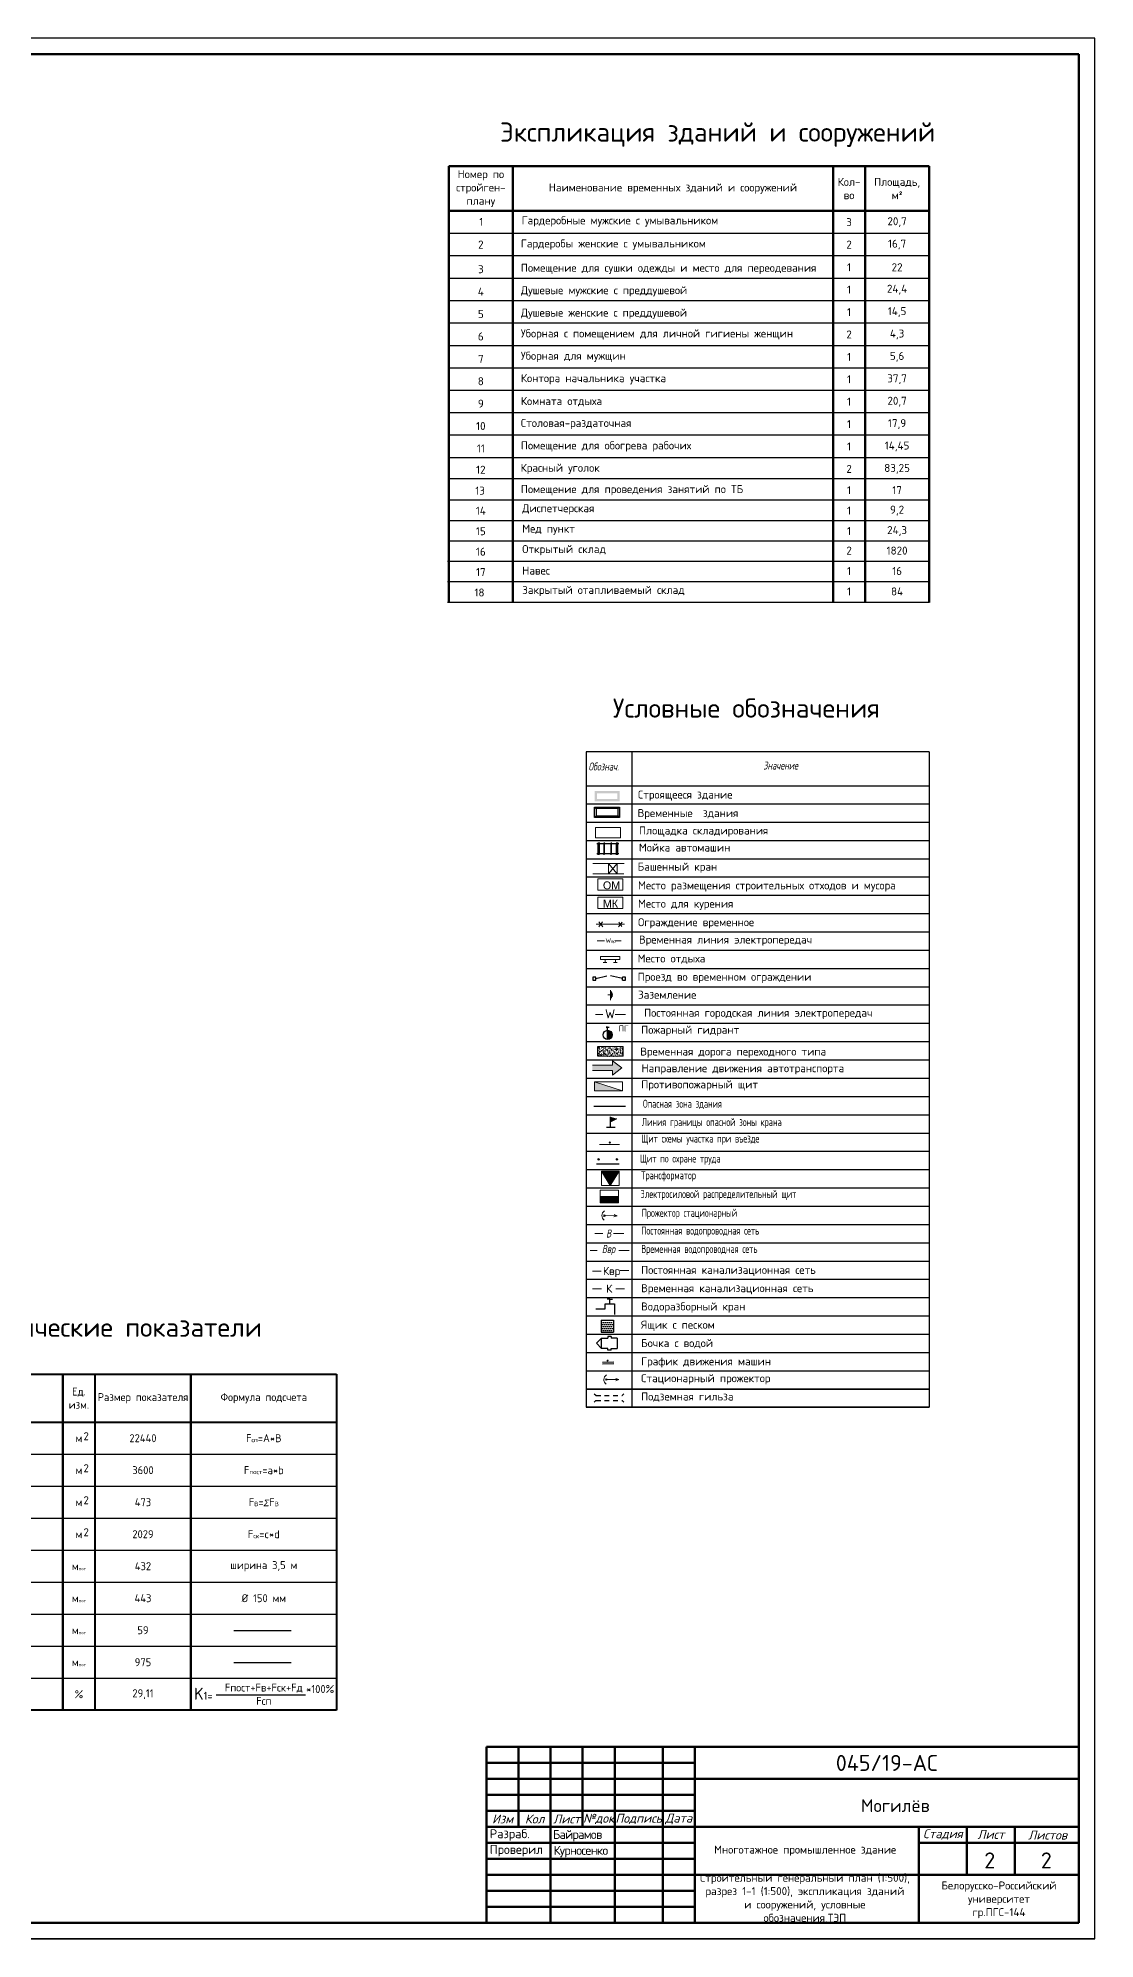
# Model space of a CAD drawing. Header units: millimetres. Extents: x -782 to 10910, y 3841 to 9763.
# Drawn here: x 2493 to 2823, y 8024 to 8618 of the extents above; entities that cross this region are included whole.
import ezdxf

# ---------------------------------------------------------------- set-up
doc = ezdxf.new("R2010")
doc.units = ezdxf.units.MM
doc.linetypes.add('ACAD_ISO04W100', pattern=[30, 24, -3, 0, -3])
doc.linetypes.add('JIS_02_0.7', pattern=[1.35, 0.75, -0.6])
for name, color, linetype, lineweight in [('0.2 сетевой', 7, 'Continuous', 20), ('желтый', 2, 'Continuous', 30), ('зел', 3, 'Continuous', 30), ('красный', 1, 'Continuous', 30), ('РАЗМЕРЫ', 181, 'Continuous', 20), ('синий', 5, 'Continuous', 30), ('текст', 6, 'Continuous', 25), ('Тонкая 0.3', 140, 'Continuous', 25), ('Фасад толст', 7, 'Continuous', 20), ('чертеж', 7, 'Continuous', 20)]:
    doc.layers.add(name, color=color, linetype=linetype, lineweight=lineweight)
for name, color, linetype in [('1', 7, 'Continuous'), ('A0-07', 30, 'Continuous'), ('Системный слой', 7, 'Continuous')]:
    doc.layers.add(name, color=color, linetype=linetype)
doc.styles.add('GOST-2.304_Type-B', font='GOST_Common.ttf')
doc.styles.add('Isocpeur', font='isocpeur.ttf')
doc.styles.add('SPDS', font='SPDS.shx', dxfattribs={"width": 0.8, "oblique": 12})
doc.styles.get("Standard").update_dxf_attribs({"font": 'isocpeur.ttf'})
doc.linetypes.add('SETKA', pattern='A,0.35,[136,ltypeshp.shx,S=0.1,R=0,X=0,Y=0],0.4,[136,ltypeshp.shx,S=0.1,R=180,X=0,Y=0],0.05', length=0.8)

msp = doc.modelspace()

# ---------------------------------------------------------------- hatches: boundary and pattern name
at = {"lineweight": 25}
h = msp.add_hatch(color=256, dxfattribs=at)
h.dxf.hatch_style = 1
h.paths.add_polyline_path([(2670.500435, 8305.497854, 0.4142135624), (2671.929007, 8306.926426, 0.4142135624), (2670.500435, 8308.354997)])
at = {"lineweight": 30}
msp.add_hatch(color=7, dxfattribs=at).paths.add_polyline_path([(2672.073048, 8298.837962), (2672.073048, 8297.414654), (2665.772515, 8297.414654), (2665.772515, 8295.769942), (2672.073048, 8295.769942), (2672.073048, 8294.346634), (2674.954196, 8296.592799)])
at = {"lineweight": 25}
h = msp.add_hatch(dxfattribs=at)
h.set_pattern_fill('AR-SAND', scale=0.017857, style=0)
h.set_pattern_definition([(37.5, (1191.7452, 469.38366), (-0.02857199, 0.87395219), [0, -0.68942856, 0, -0.77107141, 0, -0.737053557]), (7.5, (1191.7452, 469.3837), (0.80272013, 1.2800448), [0, -0.371928564, 0, -0.621392845, 0, -0.238124995]), (327.5, (1191.1873, 469.3837), (1.41248635, 0.0025664), [0, -0.22678571, 0, -0.816428555, 0, -1.065892836]), (317.5, (1191.1873, 469.3837), (1.36349364, 0.39808807), [0, -0.113392855, 0, -0.535214275, 0, -0.612321416])])
h.paths.add_polyline_path([(2675.315741, 8300.276109), (2675.315741, 8303.31776), (2667.455092, 8303.31776), (2667.455092, 8300.276109)])
at = {"lineweight": 20}
for points in [[(2667.986233, 8268.037827, 1), (2667.414804, 8268.037827, 1)], [(2673.700518, 8268.037827, 1), (2673.12909, 8268.037827, 1)], [(2670.654702, 8205.163419, 1), (2670.369009, 8205.15994, 1)]]:
    msp.add_hatch(color=7, dxfattribs=at).paths.add_polyline_path(points)
at = {"layer": 'РАЗМЕРЫ', "lineweight": 15}
msp.add_hatch(color=7, dxfattribs=at).paths.add_polyline_path([(2671.195683, 8272.912003, 1), (2671.195683, 8273.626289, 1)])
at = {"layer": 'Системный слой', "lineweight": 25}
h = msp.add_hatch(dxfattribs=at)
h.set_pattern_fill('DOTS', color=256, scale=0.4, style=0)
h.set_pattern_definition([(0, (811.1972, 8653.9854), (0.3175, 0.63499999), [0, -0.63499999])])
h.paths.add_polyline_path([(2672.295049, 8214.017281), (2672.295049, 8217.820636), (2668.491694, 8217.820636), (2668.491694, 8214.017281), (2669.249298, 8214.017281)])
at = {"layer": 'текст', "lineweight": 20}
h = msp.add_hatch(color=7, dxfattribs=at)
h.dxf.hatch_style = 1
h.paths.add_polyline_path([(2666.362293, 8292.27473), (2666.362293, 8289.455445), (2675.161079, 8289.455445)])
at = {"layer": 'Тонкая 0.3', "ltscale": 5}
msp.add_hatch(color=7, dxfattribs=at).paths.add_polyline_path([(2671.379878, 8281.33583), (2671.379878, 8279.736506), (2673.325019, 8280.745402)])
at = {"layer": 'Фасад толст', "lineweight": 15}
h = msp.add_hatch(color=256, dxfattribs=at)
h.paths.add_polyline_path([(2674.266385, 8383.133005), (2666.446283, 8383.133005), (2666.446283, 8379.877803), (2674.266385, 8379.877803)])
h.paths.add_polyline_path([(2667.160569, 8382.41872), (2673.5521, 8382.41872), (2673.5521, 8380.592088), (2667.160569, 8380.592088)], flags=16)
for points in [[(2671.334432, 8259.816315), (2674.101502, 8264.36126), (2668.567362, 8264.36126)], [(2673.902337, 8256.437607), (2668.183582, 8256.437607), (2668.183582, 8254.435389), (2673.902337, 8254.435389)]]:
    msp.add_hatch(color=1, dxfattribs=at).paths.add_polyline_path(points)

# ---------------------------------------------------------------- linework, layer by layer
for p, q in [((2822.712585, 8618.422879), (1982.712585, 8618.422879)), ((2822.712585, 8024.422879), (2822.712585, 8618.422879)), ((1982.712585, 8024.422879), (2822.712585, 8024.422879))]:
    msp.add_line(p, q)
at = {"lineweight": 70}
for p, q in [((2817.712585, 8613.422879), (2002.712585, 8613.422879)), ((2817.712585, 8029.422879), (2817.712585, 8613.422879)), ((2817.712585, 8084.422879), (2632.712585, 8084.422879)), ((2632.712585, 8084.422879), (2632.712585, 8029.422879)), ((2642.712585, 8084.422879), (2642.712585, 8059.422879)), ((2652.712584, 8084.422879), (2652.712584, 8029.422879)), ((2662.712585, 8084.422879), (2662.712585, 8059.422879)), ((2672.712584, 8084.422879), (2672.712584, 8029.422879)), ((2687.712584, 8084.422879), (2687.712584, 8029.422879)), ((2697.712585, 8084.422879), (2697.712585, 8029.422879)), ((2697.712585, 8079.422879), (2632.712585, 8079.422879)), ((2632.712585, 8079.422879), (2632.712585, 8079.422879)), ((2697.712585, 8074.422879), (2632.712585, 8074.422879)), ((2817.712584, 8074.422879), (2697.712584, 8074.422879)), ((2697.712584, 8069.422879), (2632.712584, 8069.422879)), ((2697.712584, 8064.422879), (2632.712584, 8064.422879)), ((2697.712584, 8059.422879), (2632.712584, 8059.422879)), ((2817.712585, 8059.422879), (2697.712585, 8059.422879)), ((2767.712585, 8059.422879), (2767.712585, 8029.422879)), ((2782.712585, 8059.422879), (2782.712585, 8044.422879)), ((2797.712585, 8059.422879), (2797.712585, 8044.422879)), ((2697.712584, 8054.422879), (2632.712584, 8054.422879)), ((2697.712584, 8049.422879), (2632.712584, 8049.422879)), ((2817.712585, 8054.422879), (2767.712585, 8054.422879)), ((2697.712584, 8044.422879), (2632.712584, 8044.422879)), ((2817.712584, 8044.422879), (2697.712584, 8044.422879)), ((2697.712584, 8039.422879), (2632.712584, 8039.422879)), ((2697.712584, 8034.422879), (2632.712584, 8034.422879)), ((2002.712585, 8029.422879), (2817.712585, 8029.422879))]:
    msp.add_line(p, q, dxfattribs=at)
at = {"lineweight": 25}
for p, q in [((2822.712732, 8024.423062), (2822.712732, 8618.423062)), ((2663.766461, 8379.127462), (2770.909316, 8379.127462)), ((2663.766461, 8379.127462), (2770.909316, 8379.127462)), ((2666.446283, 8378.128853), (2666.951359, 8377.623777)), ((2666.951359, 8377.623777), (2666.951359, 8375.388057)), ((2673.761309, 8377.623777), (2666.951359, 8377.623777)), ((2674.266385, 8378.128853), (2673.761309, 8377.623777)), ((2673.761309, 8375.388057), (2673.761309, 8377.623777)), ((2663.766461, 8373.413176), (2770.909316, 8373.413176)), ((2666.446283, 8374.88298), (2666.951359, 8375.388057)), ((2666.951359, 8375.388057), (2673.761309, 8375.388057)), ((2674.266385, 8374.88298), (2673.761309, 8375.388057)), ((2663.766461, 8367.69889), (2770.909316, 8367.69889)), ((2663.766461, 8361.984605), (2770.909316, 8361.984605)), ((2663.766461, 8356.270319), (2770.909316, 8356.270319)), ((2663.766461, 8350.556034), (2770.909316, 8350.556034)), ((2663.766461, 8344.841748), (2770.909316, 8344.841748)), ((2663.766461, 8339.127462), (2770.909316, 8339.127462)), ((2663.766461, 8333.413177), (2770.909316, 8333.413177)), ((2663.766461, 8327.698891), (2770.909316, 8327.698891)), ((2663.766461, 8321.984606), (2770.909316, 8321.984606)), ((2663.766461, 8316.27032), (2770.909316, 8316.27032)), ((2663.766461, 8310.556034), (2770.909316, 8310.556034)), ((2663.766461, 8304.841749), (2770.909316, 8304.841749)), ((2670.501008, 8309.307378), (2670.024817, 8309.307378)), ((2670.024817, 8309.307378), (2670.977198, 8309.307378)), ((2670.501008, 8308.354997), (2670.501008, 8309.307378)), ((2663.766461, 8299.127463), (2770.909316, 8299.127463)), ((2663.766461, 8293.413178), (2770.909316, 8293.413178)), ((2663.766461, 8287.698892), (2770.909316, 8287.698892)), ((2663.766461, 8281.984606), (2770.909316, 8281.984606)), ((2663.766461, 8276.270321), (2770.909316, 8276.270321)), ((2663.766461, 8270.556035), (2770.909316, 8270.556035)), ((2663.766461, 8264.84175), (2770.909316, 8264.84175)), ((2663.766461, 8259.127464), (2770.909316, 8259.127464)), ((2663.766461, 8253.413178), (2770.909316, 8253.413178)), ((2663.766461, 8247.698893), (2770.909316, 8247.698893)), ((2663.766461, 8241.984607), (2770.909316, 8241.984607)), ((2663.766461, 8236.270322), (2770.909316, 8236.270322)), ((2663.766461, 8230.556036), (2770.909316, 8230.556036)), ((2663.766461, 8224.84175), (2770.909316, 8224.84175)), ((2663.766461, 8219.127465), (2770.909316, 8219.127465)), ((2663.766461, 8213.413179), (2770.909316, 8213.413179)), ((2663.766461, 8207.698894), (2770.909316, 8207.698894)), ((2663.766461, 8201.984608), (2770.909316, 8201.984608)), ((2663.766461, 8196.270322), (2770.909316, 8196.270322)), ((2663.766461, 8196.270322), (2770.909316, 8196.270322)), ((2663.766461, 8190.556037), (2770.909316, 8190.556037)), ((2663.766461, 8190.556037), (2770.909316, 8190.556037)), ((2822.712732, 8024.423062), (1981.712732, 8024.423062))]:
    msp.add_line(p, q, dxfattribs=at)
at = {"lineweight": 50}
for p, q in [((2770.909316, 8578.379657), (2620.909316, 8578.379657)), ((2620.909316, 8578.379657), (2620.909316, 8442.062846)), ((2640.909316, 8578.379657), (2640.909316, 8442.062846)), ((2740.909316, 8578.379657), (2740.909316, 8442.062846)), ((2750.909316, 8578.379657), (2750.909316, 8442.062846)), ((2770.909316, 8578.379657), (2770.909316, 8442.062846)), ((2620.909316, 8564.379657), (2770.909316, 8564.379657))]:
    msp.add_line(p, q, dxfattribs=at)
at = {"lineweight": 30}
for p, q in [((2770.909316, 8557.379657), (2620.909316, 8557.379657)), ((2770.909316, 8550.379657), (2620.909316, 8550.379657)), ((2770.909316, 8543.28981), (2620.909316, 8543.28981)), ((2770.909316, 8536.28981), (2620.909316, 8536.28981)), ((2770.909316, 8529.28981), (2620.909316, 8529.28981)), ((2770.909316, 8522.28981), (2620.909316, 8522.28981)), ((2770.909316, 8515.28981), (2620.909316, 8515.28981)), ((2770.909316, 8508.28981), (2620.909316, 8508.28981)), ((2770.909316, 8501.28981), (2620.909316, 8501.28981)), ((2770.909316, 8494.28981), (2620.909316, 8494.28981)), ((2770.909316, 8487.28981), (2620.909316, 8487.28981)), ((2770.909316, 8480.640026), (2620.909316, 8480.640026)), ((2770.909316, 8480.640026), (2620.909316, 8480.640026)), ((2770.909316, 8473.990243), (2620.909316, 8473.990243)), ((2770.909316, 8467.604764), (2620.909316, 8467.604764)), ((2770.909316, 8461.219284), (2620.909316, 8461.219284)), ((2770.487869, 8454.833805), (2620.487869, 8454.833805)), ((2770.487869, 8448.448326), (2620.487869, 8448.448326)), ((2770.909316, 8448.448326), (2620.909316, 8448.448326)), ((2770.487869, 8442.062846), (2620.487869, 8442.062846)), ((2770.909316, 8442.062846), (2620.909316, 8442.062846))]:
    msp.add_line(p, q, dxfattribs=at)
at = {"color": 7, "lineweight": 30}
for p, q in [((2770.909316, 8395.345911), (2770.909316, 8190.556037)), ((2666.986233, 8266.609256), (2674.12909, 8266.609256)), ((2668.885379, 8204.675401), (2672.456542, 8204.718892)), ((2668.891277, 8204.19002), (2672.462441, 8204.233511)), ((2770.909316, 8196.270322), (2663.766461, 8196.270322)), ((2770.909316, 8190.556037), (2663.766461, 8190.556037))]:
    msp.add_line(p, q, dxfattribs=at)
at = {"color": 4, "ltscale": 5}
for p, q in [((2673.958172, 8366.608496), (2667.143652, 8366.608496)), ((2667.143652, 8363.560672), (2673.958172, 8363.560672)), ((2667.524044, 8367.020344), (2667.524044, 8363.560672)), ((2667.524044, 8363.148824), (2667.524044, 8366.608496)), ((2667.830838, 8367.020344), (2667.830838, 8363.560672)), ((2667.830838, 8363.148824), (2667.830838, 8366.608496)), ((2669.461633, 8367.020344), (2669.461633, 8363.560672)), ((2669.461633, 8363.148824), (2669.461633, 8366.608496)), ((2671.640192, 8367.020344), (2671.640192, 8363.560672)), ((2671.640192, 8363.148824), (2671.640192, 8366.608496)), ((2673.270987, 8367.020344), (2673.270987, 8363.560672)), ((2673.270987, 8363.148824), (2673.270987, 8366.608496)), ((2673.57778, 8367.020344), (2673.57778, 8363.560672)), ((2673.57778, 8363.148824), (2673.57778, 8366.608496))]:
    msp.add_line(p, q, dxfattribs=at)
at = {"ltscale": 0.5}
for p, q in [((2666.791116, 8324.024758), (2666.791116, 8324.977139)), ((2675.124449, 8324.024758), (2675.124449, 8324.977139))]:
    msp.add_line(p, q, dxfattribs=at)
at = {"color": 5, "lineweight": 25}
msp.add_line((2670.500435, 8305.498032), (2670.500435, 8308.354997), dxfattribs=at)
at = {"color": 7, "lineweight": 25}
for p, q in [((2667.455092, 8300.276109), (2667.455092, 8303.31776)), ((2675.315741, 8300.276109), (2675.315741, 8303.31776)), ((2667.885652, 8281.967599), (2672.376724, 8281.967599)), ((2400.385182, 8200.906803), (2585.868803, 8200.906803)), ((2585.868803, 8095.906803), (2585.868803, 8200.906803)), ((2400.385182, 8185.906803), (2585.868803, 8185.906803)), ((2400.385182, 8185.906803), (2585.868803, 8185.906803)), ((2400.385182, 8175.906803), (2585.868803, 8175.906803)), ((2400.385182, 8165.906803), (2585.868803, 8165.906803)), ((2400.385182, 8155.906803), (2585.868803, 8155.906803)), ((2400.385182, 8145.906803), (2585.868803, 8145.906803)), ((2400.385182, 8135.906803), (2585.868803, 8135.906803)), ((2400.385182, 8125.906803), (2585.868803, 8125.906803)), ((2553.792472, 8120.807418), (2571.669963, 8120.807418)), ((2400.385182, 8115.906803), (2585.868803, 8115.906803)), ((2553.792472, 8110.807418), (2571.669963, 8110.807418)), ((2400.385182, 8105.906803), (2585.868803, 8105.906803)), ((2548.290661, 8100.704039), (2576.137156, 8100.704039)), ((2400.385182, 8095.906803), (2585.868803, 8095.906803)), ((2400.385182, 8095.906803), (2585.868803, 8095.906803))]:
    msp.add_line(p, q, dxfattribs=at)
at = {"color": 7, "linetype": 'ACAD_ISO04W100', "lineweight": 25}
msp.add_line((2666.149794, 8284.672654), (2676.108232, 8284.672654), dxfattribs=at)
at = {"color": 7, "lineweight": 40}
for p, q in [((2400.385182, 8200.906803), (2585.868803, 8200.906803)), ((2500.385182, 8200.906803), (2500.385182, 8095.906803)), ((2500.385182, 8095.906803), (2500.385182, 8200.906803)), ((2500.385182, 8200.906803), (2510.385182, 8200.906803)), ((2510.385182, 8200.906803), (2510.385182, 8095.906803)), ((2510.385182, 8200.906803), (2510.385182, 8095.906803)), ((2540.385182, 8200.906803), (2540.385182, 8095.906803)), ((2540.385182, 8095.906803), (2540.385182, 8200.906803)), ((2585.868803, 8200.906803), (2585.868803, 8095.906803)), ((2400.385182, 8185.906803), (2585.868803, 8185.906803)), ((2585.868803, 8095.906803), (2400.385182, 8095.906803))]:
    msp.add_line(p, q, dxfattribs=at)
at = {"linetype": 'JIS_02_0.7', "lineweight": 30}
for p, q in [((2666.839901, 8194.201957), (2666.100049, 8194.874728)), ((2666.839901, 8192.701957), (2666.16713, 8191.962106)), ((2675.068835, 8194.201957), (2675.775942, 8194.909064)), ((2675.068835, 8192.701957), (2675.775942, 8191.99485))]:
    msp.add_line(p, q, dxfattribs=at)
at = {"linetype": 'JIS_02_0.7', "lineweight": 30, "ltscale": 2}
for p, q in [((2666.839901, 8194.201957), (2675.068835, 8194.201957)), ((2666.839901, 8192.701957), (2675.068835, 8192.701957))]:
    msp.add_line(p, q, dxfattribs=at)
at = {"color": 7, "lineweight": 20}
for centre, radius in [((2667.700518, 8268.037827), 0.285714), ((2673.414804, 8268.037827), 0.285714), ((2670.511856, 8205.16168), 0.142857)]:
    msp.add_circle(centre, radius, dxfattribs=at)
at = {"layer": '0.2 сетевой'}
for p, q in [((2669.704974, 8329.519844), (2669.14243, 8329.519844)), ((2670.264772, 8329.519844), (2669.702228, 8329.519844)), ((2669.704974, 8330.438562), (2669.704974, 8329.519844)), ((2672.3621, 8329.519844), (2672.924644, 8329.519844)), ((2672.921899, 8330.438562), (2672.921899, 8329.519844)), ((2672.921899, 8329.519844), (2673.484443, 8329.519844))]:
    msp.add_line(p, q, dxfattribs=at)
msp.add_lwpolyline([(2674.313436, 8331.438562), (2674.313436, 8330.438562), (2668.313436, 8330.438562), (2668.313436, 8331.438562)], close=True, dxfattribs=at)
at = {"layer": 'A0-07', "color": 7, "lineweight": 25}
for p, q in [((2666.791116, 8324.977139), (2665.838735, 8324.977139)), ((2665.838735, 8324.977139), (2665.838735, 8324.024758)), ((2665.838735, 8324.024758), (2666.791116, 8324.024758)), ((2666.791116, 8324.500948), (2670.237182, 8325.424183)), ((2675.124449, 8324.500948), (2671.394578, 8325.424183)), ((2676.07683, 8324.977139), (2675.124449, 8324.977139)), ((2675.124449, 8324.024758), (2676.07683, 8324.024758)), ((2676.07683, 8324.024758), (2676.07683, 8324.977139))]:
    msp.add_line(p, q, dxfattribs=at)
at = {"layer": 'желтый', "color": 5}
msp.add_circle((2670.500435, 8306.926426), 1.428571, dxfattribs=at)
at = {"layer": 'зел', "lineweight": 15}
for p, q in [((2665.745746, 8233.103924), (2668.488047, 8233.103924)), ((2674.425419, 8233.277768), (2677.16772, 8233.277768)), ((2665.830836, 8227.551995), (2668.573138, 8227.551995)), ((2673.027136, 8227.577806), (2675.769437, 8227.577806))]:
    msp.add_line(p, q, dxfattribs=at)
at = {"layer": 'красный', "color": 1, "lineweight": 20}
for p, q in [((2669.503446, 8250.461375), (2669.240718, 8250.700609)), ((2669.503446, 8250.461375), (2669.769292, 8250.69714)), ((2673.440861, 8250.435532), (2672.500251, 8250.776065)), ((2669.503446, 8250.461375), (2669.2376, 8250.22561)), ((2669.503446, 8250.461375), (2669.766174, 8250.222141)), ((2669.503446, 8250.461375), (2673.440861, 8250.435532)), ((2672.495696, 8250.082004), (2673.440861, 8250.435532)), ((2670.118207, 8199.255426), (2669.850853, 8199.021372)), ((2670.118207, 8199.255426), (2669.857019, 8199.496342)), ((2670.118207, 8199.255426), (2670.385561, 8199.48948)), ((2670.118207, 8199.255426), (2670.379394, 8199.01451)), ((2670.118207, 8199.255426), (2674.055375, 8199.204312)), ((2673.10796, 8198.856857), (2674.055375, 8199.204312)), ((2674.055375, 8199.204312), (2673.11697, 8199.550875))]:
    msp.add_line(p, q, dxfattribs=at)
for centre, start, end in [((2670.522334, 8250.421824), 124.435035951, 231.622056749), ((2671.13682, 8199.209336), 124.06728877, 231.254309567)]:
    msp.add_arc(centre, 1.802742, start, end, dxfattribs=at)
at = {"layer": 'РАЗМЕРЫ', "color": 7, "lineweight": 15}
for p, q in [((2663.766461, 8371.797525), (2663.766461, 8364.654668)), ((2666.686334, 8371.764721), (2674.506436, 8371.764721)), ((2666.686334, 8368.509519), (2666.686334, 8371.764721)), ((2674.506436, 8371.764721), (2674.506436, 8368.509519)), ((2674.506436, 8368.509519), (2666.686334, 8368.509519)), ((2663.766461, 8361.122213), (2663.766461, 8353.979356)), ((2663.766461, 8340.368955), (2663.766461, 8333.226098)), ((2663.766461, 8314.841749), (2663.766461, 8307.698892)), ((2663.766461, 8300.556035), (2663.766461, 8293.413178)), ((2663.766461, 8294.407963), (2663.766461, 8287.265106)), ((2667.938845, 8272.651131), (2674.195557, 8272.651131)), ((2663.766461, 8259.56125), (2663.766461, 8252.418393)), ((2663.766461, 8249.334517), (2663.766461, 8242.19166))]:
    msp.add_line(p, q, dxfattribs=at)
at = {"layer": 'РАЗМЕРЫ', "color": 7, "lineweight": 30}
msp.add_lwpolyline([(2666.446283, 8378.128853), (2674.266385, 8378.128853), (2674.266385, 8374.88298), (2666.446283, 8374.88298)], close=True, dxfattribs=at)
at = {"layer": 'Системный слой', "lineweight": 25}
for p, q in [((2666.778867, 8221.300465), (2669.782669, 8221.300465)), ((2669.782669, 8221.300465), (2669.782669, 8222.879536)), ((2669.782669, 8222.879536), (2672.644727, 8222.879536)), ((2671.213698, 8224.311355), (2670.365167, 8224.311355)), ((2672.644727, 8222.879536), (2672.644727, 8219.543933)), ((2668.491694, 8217.820636), (2672.295049, 8217.820636)), ((2668.491694, 8217.820636), (2668.491694, 8214.017281)), ((2667.073174, 8210.572972), (2668.605456, 8212.194652)), ((2668.605456, 8208.951292), (2667.073174, 8210.572972)), ((2668.491694, 8214.017281), (2672.295049, 8214.017281)), ((2668.605456, 8212.194652), (2670.552651, 8212.194652)), ((2668.605456, 8208.951292), (2668.605456, 8212.194652)), ((2671.592092, 8212.700619), (2670.552651, 8212.700619)), ((2670.552651, 8212.700619), (2670.552651, 8212.194652)), ((2670.552651, 8208.951292), (2668.605456, 8208.951292)), ((2670.552651, 8208.445325), (2670.552651, 8208.951292)), ((2671.592092, 8208.445325), (2670.552651, 8208.445325))]:
    msp.add_line(p, q, dxfattribs=at)
at = {"layer": 'Системный слой'}
for p, q in [((2671.213698, 8222.879536), (2671.213698, 8224.311355)), ((2671.213698, 8224.311355), (2672.062229, 8224.311355)), ((2672.295049, 8217.820636), (2672.295049, 8214.017281)), ((2671.592092, 8212.700619), (2671.592092, 8212.194652)), ((2673.539287, 8212.194652), (2671.592092, 8212.194652)), ((2673.539287, 8212.194652), (2673.539287, 8208.951292)), ((2671.592092, 8208.445325), (2671.592092, 8208.951292)), ((2671.592092, 8208.951292), (2673.539287, 8208.951292))]:
    msp.add_line(p, q, dxfattribs=at)
at = {"layer": 'текст', "color": 7, "lineweight": 20}
for points in [[(2670.731781, 8360.522308), (2673.505627, 8357.208521)], [(2673.505627, 8360.522308), (2670.731781, 8357.208521)], [(2666.362293, 8292.27473), (2675.161079, 8289.455445)]]:
    msp.add_lwpolyline(points, dxfattribs=at)
msp.add_lwpolyline([(2666.362293, 8292.27473), (2675.161079, 8292.27473), (2675.161079, 8289.455445), (2666.362293, 8289.455445)], close=True, dxfattribs=at)
at = {"layer": 'Тонкая 0.3', "color": 7, "ltscale": 5}
for p, q in [((2671.379878, 8278.137182), (2671.379878, 8281.33583)), ((2673.325019, 8280.745402), (2671.379878, 8279.736506)), ((2670.203514, 8278.101288), (2672.824074, 8278.101288))]:
    msp.add_line(p, q, dxfattribs=at)
at = {"layer": 'Фасад толст', "lineweight": 15}
for p, q in [((2665.844732, 8360.522308), (2675.649055, 8360.522308)), ((2670.731781, 8360.522308), (2673.505627, 8360.522308)), ((2670.731781, 8357.208521), (2670.731781, 8360.522308)), ((2673.505627, 8360.522308), (2673.505627, 8357.208521)), ((2665.877548, 8357.208521), (2675.586014, 8357.208521)), ((2668.928296, 8342.26355), (2667.733092, 8340.721456)), ((2667.733092, 8342.213806), (2668.978096, 8340.721456)), ((2675.05372, 8342.16406), (2673.858514, 8340.721456)), ((2673.958115, 8342.114316), (2674.904318, 8340.820947)), ((2672.073048, 8298.837962), (2672.073048, 8297.414654)), ((2674.954196, 8296.592799), (2672.073048, 8298.837962)), ((2672.073048, 8297.414654), (2665.772515, 8297.414654)), ((2665.772515, 8295.769942), (2672.073048, 8295.769942)), ((2672.073048, 8294.346634), (2674.954196, 8296.592799)), ((2672.073048, 8295.769942), (2672.073048, 8294.346634))]:
    msp.add_line(p, q, dxfattribs=at)
at = {"layer": 'Фасад толст', "color": 1}
for p, q in [((2670.527785, 8319.437716), (2672.141758, 8319.437716)), ((2671.453098, 8317.775007), (2671.453098, 8320.902429)), ((2671.703889, 8318.378545), (2671.703889, 8320.490926)), ((2671.935249, 8318.790046), (2671.935249, 8320.120573))]:
    msp.add_line(p, q, dxfattribs=at)
at = {"layer": 'Фасад толст', "color": 1, "lineweight": 15}
for p, q in [((2671.334432, 8259.816315), (2668.567362, 8264.36126)), ((2674.101502, 8264.36126), (2671.334432, 8259.816315)), ((2668.183582, 8256.437607), (2673.902337, 8256.437607))]:
    msp.add_line(p, q, dxfattribs=at)
at = {"layer": 'Фасад толст', "color": 7, "lineweight": 15}
for points in [[(2667.468808, 8355.686876), (2675.227752, 8355.686876), (2675.227752, 8352.110346), (2667.468808, 8352.110346)], [(2667.468808, 8349.97259), (2675.227752, 8349.97259), (2675.227752, 8346.39606), (2667.468808, 8346.39606)]]:
    msp.add_lwpolyline(points, close=True, dxfattribs=at)
at = {"layer": 'Фасад толст', "color": 1, "lineweight": 15}
for points in [[(2674.101502, 8259.816315), (2668.567362, 8259.816315), (2668.567362, 8264.36126), (2674.101502, 8264.36126)], [(2668.183582, 8258.439826), (2673.902337, 8258.439826), (2673.902337, 8254.435389), (2668.183582, 8254.435389)]]:
    msp.add_lwpolyline(points, close=True, dxfattribs=at)
at = {"layer": 'чертеж', "color": 7, "lineweight": 30}
for p, q in [((2663.766461, 8395.345911), (2663.766461, 8320.368955)), ((2770.909316, 8395.345911), (2663.766461, 8395.345911)), ((2678.080493, 8395.345911), (2678.080493, 8320.368955)), ((2770.909316, 8384.654668), (2663.766461, 8384.654668)), ((2663.766461, 8378.940382), (2663.766461, 8190.556037)), ((2678.080493, 8378.940382), (2678.080493, 8190.556037))]:
    msp.add_line(p, q, dxfattribs=at)
at = {"layer": 'чертеж', "color": 7, "lineweight": 15}
for p, q in [((2667.455092, 8303.31776), (2675.315741, 8303.31776)), ((2675.315741, 8300.276109), (2667.455092, 8300.276109)), ((2670.373461, 8300.329763), (2670.373461, 8300.329763)), ((2670.43133, 8303.292643), (2670.43133, 8303.292643)), ((2670.664729, 8300.364066), (2670.664729, 8300.364066)), ((2670.751594, 8300.325807), (2670.751594, 8300.325807)), ((2670.809578, 8300.401373), (2670.809578, 8300.401373)), ((2670.97795, 8300.295539), (2670.97795, 8300.295539)), ((2671.049193, 8303.28436), (2671.049193, 8303.28436)), ((2671.066514, 8300.315173), (2671.066514, 8300.315173)), ((2671.335015, 8300.321096), (2671.335015, 8300.321096)), ((2671.385345, 8300.385856), (2671.385345, 8300.385856)), ((2671.800554, 8300.279129), (2671.800554, 8300.279129)), ((2671.921198, 8300.319983), (2671.921198, 8300.319983)), ((2671.979182, 8300.39555), (2671.979182, 8300.39555)), ((2672.096084, 8300.345809), (2672.096084, 8300.345809)), ((2672.315019, 8300.280131), (2672.315019, 8300.280131)), ((2672.389839, 8300.398998), (2672.389839, 8300.398998)), ((2672.504619, 8300.315273), (2672.504619, 8300.315273)), ((2672.633849, 8300.350814), (2672.633849, 8300.350814)), ((2672.77004, 8303.286914), (2672.77004, 8303.286914)), ((2673.090802, 8300.31416), (2673.090802, 8300.31416)), ((2673.148787, 8300.389727), (2673.148787, 8300.389727)), ((2673.340873, 8300.284773), (2673.340873, 8300.284773)), ((2673.34459, 8303.31484), (2673.34459, 8303.31484)), ((2673.525664, 8300.314061), (2673.525664, 8300.314061)), ((2673.585568, 8300.295457), (2673.585568, 8300.295457)), ((2673.630882, 8300.297435), (2673.630882, 8300.297435)), ((2673.674223, 8300.309449), (2673.674223, 8300.309449)), ((2673.816931, 8300.348364), (2673.816931, 8300.348364)), ((2673.844764, 8300.306774), (2673.844764, 8300.306774)), ((2673.882354, 8300.315772), (2673.882354, 8300.315772)), ((2674.08946, 8300.317457), (2674.08946, 8300.317457)), ((2674.134774, 8300.319436), (2674.134774, 8300.319436)), ((2674.201395, 8303.268657), (2674.201395, 8303.268657)), ((2674.260406, 8300.308337), (2674.260406, 8300.308337)), ((2674.298605, 8300.408053), (2674.298605, 8300.408053)), ((2674.318391, 8300.383904), (2674.318391, 8300.383904)), ((2674.348656, 8300.328774), (2674.348656, 8300.328774)), ((2674.593094, 8303.279798), (2674.593094, 8303.279798)), ((2674.593351, 8300.339458), (2674.593351, 8300.339458)), ((2674.638665, 8300.341436), (2674.638665, 8300.341436)), ((2674.681658, 8303.299432), (2674.681658, 8303.299432)), ((2674.843828, 8300.303626), (2674.843828, 8300.303626)), ((2674.852547, 8300.350774), (2674.852547, 8300.350774)), ((2674.97922, 8303.274276), (2674.97922, 8303.274276)), ((2675.097242, 8300.361458), (2675.097242, 8300.361458)), ((2675.130859, 8300.28073), (2675.130859, 8300.28073)), ((2675.142556, 8300.363436), (2675.142556, 8300.363436)), ((2675.223916, 8303.28496), (2675.223916, 8303.28496)), ((2675.248287, 8300.330107), (2675.248287, 8300.330107)), ((2675.26923, 8303.286939), (2675.26923, 8303.286939))]:
    msp.add_line(p, q, dxfattribs=at)
at = {"layer": 'чертеж', "linetype": 'SETKA', "lineweight": 15}
msp.add_lwpolyline([(2666.902683, 8341.502254), (2675.759749, 8341.502254)], dxfattribs=at)
at = {"layer": 'чертеж', "color": 1, "lineweight": 15}
for points in [[(2667.259016, 8336.266834), (2669.524681, 8336.266834)], [(2672.890263, 8336.294312), (2674.776711, 8336.294312)], [(2666.709539, 8313.265229), (2668.975204, 8313.265229)], [(2672.884536, 8313.265229), (2676.075674, 8313.265229)]]:
    msp.add_lwpolyline(points, dxfattribs=at)
at = {"layer": 'чертеж', "color": 5, "lineweight": 15}
for points in [[(2666.462124, 8244.912868), (2669.051773, 8244.912868)], [(2672.304037, 8244.912868), (2675.554665, 8244.912868)], [(2665.013892, 8239.531635), (2667.279557, 8239.531635)], [(2674.00452, 8239.531635), (2677.195659, 8239.531635)]]:
    msp.add_lwpolyline(points, dxfattribs=at)

# ---------------------------------------------------------------- texts
at = {"color": 7, "lineweight": 15, "style": 'SPDS', "oblique": 12, "width": 0.8}
for s, p in [('Обознач.', (2664.520768, 8389.53772)), ('Значение', (2719.136856, 8389.841863))]:
    msp.add_text(s, height=2.4999999, dxfattribs=at).set_placement(p)
at = {"color": 7, "lineweight": 15, "style": 'Isocpeur'}
for s, height, p in [('Строящееся здание', 2.49999995, (2679.967672, 8380.766383)), ('Временные  здания', 2.49999995, (2679.876308, 8374.991271)), ('Площадка складирования', 2.49999995, (2680.281288, 8369.541332)), ('Мойка автомашин', 2.49999995, (2680.281288, 8364.216052)), ('Башенный кран', 2.49999995, (2679.876308, 8358.245057)), ('Место размещения строительных отходов и мусора', 2.49999995, (2680.011088, 8352.395945)), ('Место для курения', 2.49999995, (2680.011088, 8346.681659)), ('Ограждение временное', 2.49999995, (2680.008572, 8340.881012)), ('Временная линия электропередач', 2.49999995, (2680.29552, 8335.458905)), ('Место отдыха', 2.49999995, (2679.878638, 8329.552593)), ('Проезд во временном ограждении', 2.49999995, (2679.878638, 8323.838308)), ('Заземление', 2.4999999, (2680.015786, 8318.228128)), ('Постоянная городская линия электропередач', 2.49999995, (2681.889449, 8312.58853)), ('Пожарный гидрант', 2.49999995, (2680.988644, 8307.274371)), ('Временная дорога переходного типа', 2.49999995, (2680.693228, 8300.477501)), ('Противопожарный щит', 2.49999995, (2680.998816, 8290.208953)), ('Направление движения автотранспорта', 2.49999995, (2681.09018, 8295.248584))]:
    msp.add_text(s, height=height, dxfattribs=at).set_placement(p)
at = {"color": 7, "lineweight": 25, "style": 'SPDS', "width": 0.8}
for s, p in [('Опасная зона здания ', (2681.550111, 8284.166743)), ('Линия границы опасной зоны крана', (2681.156824, 8278.459637)), ('Щит схемы участка при въезде', (2680.998816, 8273.291787)), ('Щит по охране труда', (2680.570686, 8267.05188)), ('Трансформатор', (2681.000759, 8261.804005)), ('Электросиловой распределительный щит', (2680.788849, 8255.973205)), ('Прожектор стационарный', (2681.13108, 8250.073842)), ('Постоянная водопроводная сеть', (2681.001146, 8244.517792)), ('Временная водопроводная сеть', (2681.001146, 8238.803506))]:
    msp.add_text(s, height=2.49999995, dxfattribs=at).set_placement(p)
at = {"style": 'Isocpeur'}
for s, insert, char_height, width, attachment_point in [('Номер по стройген-\\Pплану', (2630.909316, 8571.379657), 2.5, 20, 5), ('Наименование временных зданий и сооружений', (2690.909316, 8571.379657), 2.5, 100, 5), ('Кол-\\Pво', (2745.909316, 8571.379657), 2.5, 10, 5), ('Площадь,\\Pм²', (2760.909316, 8571.379657), 2.5, 20, 5), ('1', (2631.048758, 8560.987281), 2.5, 20, 5), ('\\pxi1;Гардеробные мужские с умывальником', (2641.141112, 8561.101724), 2.5, 100, 4), ('3', (2745.909316, 8560.879657), 2.5, 10, 5), ('20,7', (2760.909316, 8560.879657), 2.5, 20, 5), ('2', (2630.909316, 8553.879657), 2.5, 20, 5), ('\\pxi1;Гардеробы женские с умывальником', (2640.909316, 8553.879657), 2.5, 100, 4), ('2', (2745.909316, 8553.879657), 2.5, 10, 5), ('16,7', (2760.909316, 8553.879657), 2.5, 20, 5), ('\\pxi1;Помещение для сушки одежды и место для переодевания', (2640.909316, 8546.282688), 2.5, 100, 4), ('1', (2745.909316, 8546.78981), 2.5, 10, 5), ('22', (2760.909316, 8546.78981), 2.5, 20, 5), ('3', (2630.909316, 8546.175289), 2.5, 20, 5), ('4', (2630.909316, 8539.175289), 2.5, 20, 5), ('\\pxi1;Душевые мужские с преддушевой', (2640.909316, 8539.275873), 2.5, 100, 4), ('1', (2745.909316, 8539.78981), 2.5, 10, 5), ('24,4', (2760.909316, 8539.78981), 2.5, 20, 5), ('5', (2630.909316, 8532.175289), 2.5, 20, 5), ('\\pxi1;Душевые женские с преддушевой', (2640.909316, 8532.275873), 2.5, 100, 4), ('1', (2745.909316, 8532.78981), 2.5, 10, 5), ('14,5', (2760.909316, 8532.78981), 2.5, 20, 5), ('6', (2630.909316, 8525.175289), 2.5, 20, 5), ('\\pxi1;Уборная с помещением для личной гигиены женщин', (2640.909316, 8525.78981), 2.5, 100, 4), ('2', (2745.909316, 8525.78981), 2.5, 10, 5), ('4,3', (2760.909316, 8525.78981), 2.5, 20, 5), ('7', (2630.909316, 8518.175289), 2.5, 20, 5), ('\\pxi1;Уборная для мужщин', (2640.909316, 8518.78981), 2.5, 100, 4), ('1', (2745.909316, 8518.78981), 2.5, 10, 5), ('5,6', (2760.909316, 8518.78981), 2.5, 20, 5), ('8', (2630.909316, 8511.175289), 2.5, 20, 5), ('\\pxi1;Контора начальника участка', (2640.909316, 8511.78981), 2.5, 100, 4), ('1', (2745.909316, 8511.78981), 2.5, 10, 5), ('37,7', (2760.909316, 8511.78981), 2.5, 20, 5), ('\\pi2.5;Комната отдыха', (2640.909316, 8504.78981), 2.5, 100, 4), ('20,7', (2760.909316, 8504.78981), 2.5, 20, 5), ('9', (2630.909316, 8504.175289), 2.5, 20, 5), ('1', (2745.909316, 8504.78981), 2.5, 10, 5), ('10', (2630.909316, 8497.175289), 2.5, 20, 5), ('\\pxi1;Столовая-раздаточная', (2640.909316, 8497.78981), 2.5, 100, 4), ('1', (2745.909316, 8497.78981), 2.5, 10, 5), ('17,9', (2760.909316, 8497.78981), 2.5, 20, 5), ('11', (2630.909316, 8490.175289), 2.5, 20, 5), ('\\pxi1;Помещение для обогрева рабочих', (2640.909316, 8490.78981), 2.5, 100, 4), ('1', (2745.909316, 8490.78981), 2.5, 10, 5), ('14,45', (2760.909316, 8490.78981), 2.5, 20, 5), ('12', (2630.909316, 8483.525506), 2.5, 20, 5), ('Красный уголок', (2643.339296, 8483.78981), 2.5, 100, 4), ('2', (2745.909316, 8483.78981), 2.5, 10, 5), ('83,25', (2760.909316, 8483.78981), 2.5, 20, 5), ('13', (2630.672749, 8476.989099), 2.5, 20, 5), ('\\pxi1;Помещение для проведения занятий по ТБ', (2640.909316, 8477.140026), 2.5, 100, 4), ('1', (2745.909316, 8477.140026), 2.5, 10, 5), ('17', (2760.909316, 8477.140026), 2.5, 20, 5), ('14', (2630.909316, 8470.705821), 2.5, 20, 5), ('\\pxi1;Диспетчерская', (2641.330763, 8471.162142), 2.5, 100, 4), ('1', (2745.909316, 8470.754547), 2.5, 10, 5), ('9,2', (2760.909316, 8470.754547), 2.5, 20, 5), ('15', (2630.909316, 8464.320342), 2.5, 20, 5), ('\\pxi1;Мед пункт', (2641.330763, 8464.776662), 2.5, 100, 4), ('1', (2745.909316, 8464.369068), 2.5, 10, 5), ('24,3', (2760.909316, 8464.369068), 2.5, 20, 5), ('16', (2630.909316, 8457.934862), 2.5, 20, 5), ('\\pxi1;Открытый склад', (2641.330763, 8458.391183), 2.5, 100, 4), ('2', (2745.909316, 8458.255963), 2.5, 10, 5), ('1820', (2760.909316, 8458.255963), 2.5, 20, 5), ('17', (2630.909316, 8451.549383), 2.5, 20, 5), ('\\pxi1;Навес', (2641.330763, 8452.005704), 2.5, 100, 4), ('1', (2745.909316, 8451.870484), 2.5, 10, 5), ('16', (2760.909316, 8451.870484), 2.5, 20, 5), ('\\pxi1;Закрытый отапливаемый склад', (2641.330763, 8445.620224), 2.5, 100, 4), ('1', (2745.909316, 8445.485004), 2.5, 10, 5), ('84', (2760.909316, 8445.485004), 2.5, 20, 5), ('18', (2630.487869, 8445.163904), 2.5, 20, 5), ('\\pxl1,t1;Могилёв', (2758.352002, 8066.101247), 4, 70, 5)]:
    msp.add_mtext(s, dxfattribs=dict(at, insert=insert, char_height=char_height, width=width, attachment_point=attachment_point))
at = {"color": 7, "lineweight": 15, "char_height": 2.49999995, "width": 8.61904745, "attachment_point": 1, "style": 'Isocpeur'}
for s, insert in [('{\\Ftxt|c204;ОМ}', (2669.041809, 8354.898678)), ('{\\Ftxt|c204;МК}', (2669.041809, 8349.184393))]:
    msp.add_mtext(s, dxfattribs=dict(at, insert=insert))
at = {"color": 0, "attachment_point": 1, "style": 'Isocpeur'}
for s, insert, char_height, width in [('{\\fISOCPEUR|b0|i0|c204|p34;ПГ}', (2673.942916, 8309.850711), 1.87499996, 9.87012655), ('{\\fISOCPEUR|b0|i0|c204|p34;Постоянная} {\\fISOCPEUR|b0|i0|c204|p34;канализационная} {\\fISOCPEUR|b0|i0|c204|p34;сеть}', (2680.961605, 8234.744558), 2.49999995, 115.63633044), ('Временная канализационная сеть', (2680.961605, 8229.030272), 2.49999995, 115.63633044), ('Водоразборный кран', (2680.961605, 8223.315986), 2.49999995, 115.63633044), ('Ящик с песком', (2680.961605, 8217.601701), 2.49999995, 115.63633044), ('Бочка с водой', (2680.961605, 8211.887415), 2.49999995, 115.63633044), ('График движения машин', (2680.961605, 8206.17313), 2.49999995, 115.63633044), ('Стационарный прожектор', (2680.961605, 8200.897919), 2.49999995, 115.63633044), ('Подземная гильза', (2680.961605, 8195.183634), 2.49999995, 115.63633044)]:
    msp.add_mtext(s, dxfattribs=dict(at, insert=insert, char_height=char_height, width=width))
at = {"color": 7, "lineweight": 25, "char_height": 2.5, "style": 'GOST-2.304_Type-B'}
for s, insert, width, attachment_point in [('Ед. изм.', (2505.385182, 8193.406803), 10, 5), ('Размер показателя', (2525.385182, 8193.406803), 30, 5), ('Формула подсчета', (2563.126992, 8193.406803), 30, 5), ('м', (2505.385182, 8180.906803), 10, 5), ('2', (2506.838108, 8182.774792), 1.71837112, 1), ('22440', (2525.385182, 8180.906803), 120.48362117, 5), ('F{\\H0.56x;сп}=A*B', (2563.126992, 8180.906803), 120.48362117, 5), ('м', (2505.385182, 8170.906803), 10, 5), ('2', (2506.838108, 8172.774792), 1.71837112, 1), ('3600', (2525.385182, 8170.906803), 120.48362117, 5), ('F{\\H0.56x;пост}=a*b', (2563.126992, 8170.906803), 120.48362117, 5), ('2', (2506.838108, 8162.774792), 1.71837112, 1), ('473', (2525.385182, 8160.906803), 120.48362117, 5), ('F{\\H0.56x;В}={\\fArial|b0|i1|c0|p34;\\H0.8333x;Σ}F{\\H0.56x;В}', (2563.126992, 8160.906803), 120.48362117, 5), ('м', (2505.385182, 8160.906803), 10, 5), ('м', (2505.385182, 8150.906803), 10, 5), ('2', (2506.838108, 8152.774792), 1.71837112, 1), ('2029', (2525.385182, 8150.906803), 120.48362117, 5), ('F{\\H0.56x;ск}=c*d', (2563.126992, 8150.906803), 120.48362117, 5), ('м{\\H0.4x;пог}', (2505.385182, 8140.906803), 10, 5), ('432', (2525.385182, 8140.906803), 120.48362117, 5), ('ширина 3,5 м', (2563.126992, 8140.906803), 120.48362117, 5), ('443', (2525.385182, 8130.906803), 120.48362117, 5), ('%%C 150 мм', (2563.126992, 8130.906803), 120.48362117, 5), ('м{\\H0.4x;пог}', (2505.385182, 8130.906803), 10, 5), ('м{\\H0.4x;пог}', (2505.385182, 8120.906803), 10, 5), ('59', (2525.385182, 8120.906803), 120.48362117, 5), ('м{\\H0.4x;пог}', (2505.385182, 8110.906803), 10, 5), ('975', (2525.385182, 8110.906803), 120.48362117, 5), ('29,11', (2525.385182, 8100.906803), 120.48362117, 5), ('Fпост+Fв+Fск+Fд\\PFсп', (2563.126992, 8100.906803), 45.48362117, 5), ('\\pxl1;               *100%', (2573.858687, 8102.518761), 11.14076285, 4), ('%', (2505.385182, 8100.906803), 10, 5)]:
    msp.add_mtext(s, dxfattribs=dict(at, insert=insert, width=width, attachment_point=attachment_point))
at = {"color": 7, "lineweight": 25, "insert": (2541.356025, 8102.925831), "char_height": 2.5, "attachment_point": 1, "style": 'GOST-2.304_Type-B'}
msp.add_mtext('{\\H1.5x;K}1=', dxfattribs=at)
at = {"lineweight": 70}
for s, insert, char_height, width, attachment_point in [('045/19-АС', (2757.712585, 8079.422879), 5, 119.99999904, 5), ('{\\fISOCPEUR|b0|i1|c204|p34;Изм}', (2637.712585, 8061.922879), 2.8, 10, 5), ('{\\fISOCPEUR|b0|i1|c204|p34;Кол}', (2647.712585, 8061.922879), 2.8, 9.99999904, 5), ('{\\fISOCPEUR|b0|i1|c204|p34;Лист}', (2657.712585, 8061.922879), 2.8, 10.00000096, 5), ('{\\fISOCPEUR|b0|i1|c204|p34;№док}', (2667.712585, 8061.922879), 2.8, 9.99999904, 5), ('{\\fISOCPEUR|b0|i1|c204|p34;Подпись}', (2680.212584, 8061.922879), 2.8, 15, 5), ('{\\fISOCPEUR|b0|i1|c204|p34;Дата}', (2692.712585, 8061.922879), 2.8, 10.00000096, 5), ('Разраб.', (2633.7025, 8056.922879), 2.8, 19.01008492, 4), ('{\\T0.9;Байрамов}', (2653.413846, 8056.711114), 2.8, 20.01008492, 4), ('{\\fISOCPEUR|b0|i1|c204|p34;Стадия}', (2775.2025, 8057.096234), 2.8, 15, 5), ('{\\fISOCPEUR|b0|i1|c204|p34;Лист}', (2790.2025, 8057.096234), 2.8, 15, 5), ('{\\fISOCPEUR|b0|i1|c204|p34;Листов}', (2807.931476, 8056.895607), 2.8, 14.03226152, 5), ('Проверил', (2633.702498, 8052.009557), 2.8, 19.01008643, 4), ('{\\T0.9;Курносенко}', (2653.626532, 8051.723992), 2.8, 20.01008492, 4), ('\\pxl1,t1;Многотажное промышленное здание', (2730.945864, 8052.006858), 2.5, 70, 5), ('2', (2789.853835, 8048.975621), 5, 12.51359585, 5), ('2', (2807.51663, 8048.975621), 5, 12.51359585, 5), ('\\pxl1,t1;Строительный генеральный план (1:500),\\Pразрез 1-1 (1:500), экспликация зданий и сооружений, условные обозначения,ТЭП', (2730.870027, 8036.999136), 2.5, 66.31488357, 5), ('Белорусско-Российский университет\\Pгр.ПГС-144', (2792.725282, 8036.636609), 2.5, 49.27761271, 5)]:
    msp.add_mtext(s, dxfattribs=dict(at, insert=insert, char_height=char_height, width=width, attachment_point=attachment_point))
at = {"layer": '1', "char_height": 6, "width": 159.67531888, "attachment_point": 2, "style": 'Isocpeur'}
for s, insert in [('Экспликация зданий и сооружений', (2704.842495, 8592.046746)), ('{\\fISOCPEUR|b0|i0|c204|p34;Условные обозначения}', (2713.837043, 8412.051573)), ('Технико-экономические показатели', (2494.813908, 8218.583008))]:
    msp.add_mtext(s, dxfattribs=dict(at, insert=insert))
at = {"layer": 'зел', "char_height": 2.49999995, "width": 23.08749954, "attachment_point": 1, "style": 'Isocpeur'}
for s, insert in [('{\\fISOCPEUR|b0|i0|c204|p34;Квр}', (2669.039091, 8234.40193)), ('{\\fISOCPEUR|b0|i0|c204|p34;К}', (2670.034026, 8228.894747))]:
    msp.add_mtext(s, dxfattribs=dict(at, insert=insert))
at = {"layer": 'синий', "color": 0, "width": 3099.999938, "attachment_point": 1, "style": 'Isocpeur'}
for s, insert, char_height in [('{\\C1;W\\fISOCPEUR|b0|i0|c204|p34;\\H0.6667x;вр}', (2669.822164, 8337.157236), 1.4285714), ('{\\C1;W}', (2669.689619, 8314.942342), 2.8571428)]:
    msp.add_mtext(s, dxfattribs=dict(at, insert=insert, char_height=char_height))
at = {"layer": 'чертеж', "color": 5, "lineweight": 15, "style": 'SPDS', "oblique": 12, "width": 0.8}
for s, height, p in [('В', 2.5, (2670.055053, 8243.606606)), ('Ввр', 2.4999999, (2668.721344, 8238.769701))]:
    msp.add_text(s, height=height, dxfattribs=at).set_placement(p)

doc.saveas('drawing.dxf')
